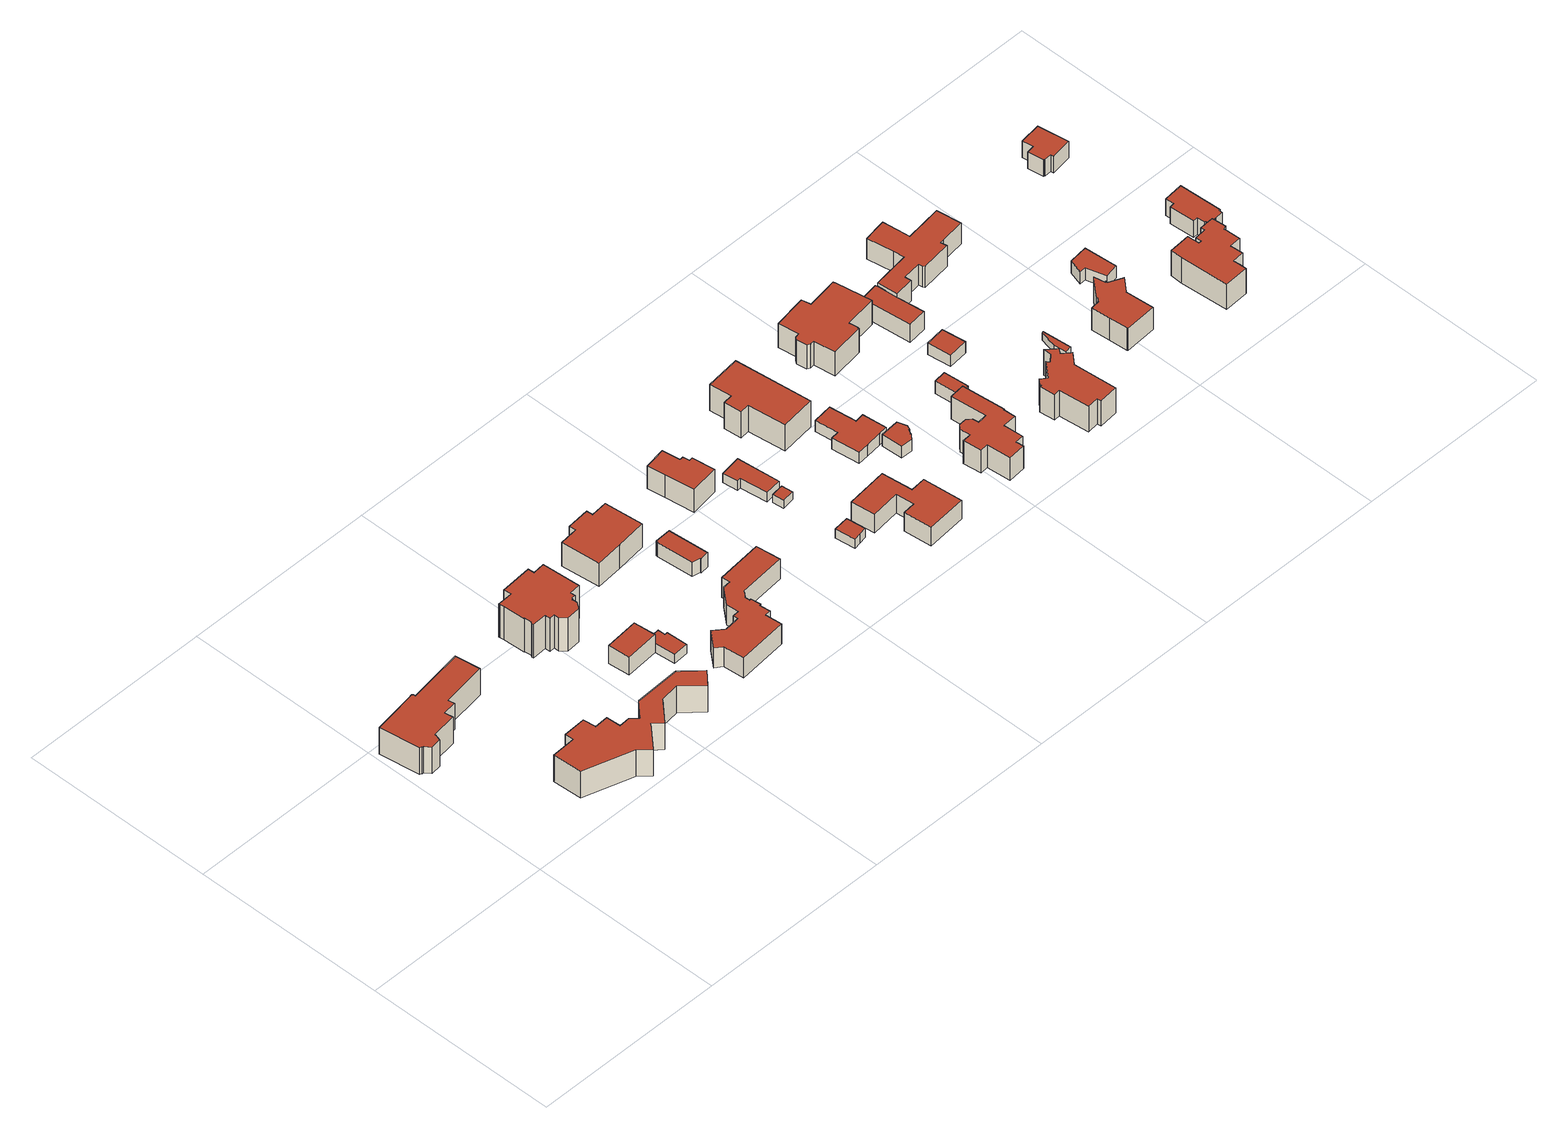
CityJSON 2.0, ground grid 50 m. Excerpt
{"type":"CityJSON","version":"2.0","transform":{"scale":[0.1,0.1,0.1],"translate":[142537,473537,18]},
"CityObjects":{
"building1":{"type":"Building","attributes":{"b3_dak_type":"slanted","b3_h_dak_50p":25.79,"b3_h_dak_70p":27.79,"b3_h_dak_max":31.73,"b3_h_dak_min":23.32,"b3_h_maaiveld":20.06,"b3_kas_warenhuis":false,"b3_mutatie_ahn3_ahn4":false,"b3_reconstructie_onvolledig":false,"b3_rmse_lod12":2.5,"b3_rmse_lod13":2.41,"b3_rmse_lod22":0.158,"b3_val3dity_lod12":"[]","b3_val3dity_lod13":"[]","b3_val3dity_lod22":"[]","b3_volume_lod12":1823.64,"b3_volume_lod13":1819.62,"b3_volume_lod22":1579.38,"geconstateerd":false,"oorspronkelijkbouwjaar":1927,"status":"Pand in gebruik"},"children":["building1-1"]},
"building1-1":{"type":"BuildingPart","parents":["building1"],"geometry":[{"type":"Solid","lod":"1.2","boundaries":[[[[0,1,2,3,4,5,6,7,8,9,10,11,12,13,14,15,16,17,18,19,20,21,22,23]],[[24,9,8,25]],[[25,8,7,26]],[[27,10,9,24]],[[28,11,10,27]],[[26,7,6,29]],[[29,6,5,30]],[[30,5,4,31]],[[31,4,3,32]],[[32,3,2,33]],[[33,2,1,34]],[[35,23,22,36]],[[36,22,21,37]],[[37,21,20,38]],[[39,19,18,40]],[[40,18,17,41]],[[38,20,19,39]],[[41,17,16,42]],[[42,16,15,43]],[[44,0,23,35]],[[43,15,14,45]],[[45,14,13,46]],[[47,12,11,28]],[[46,13,12,47]],[[34,1,0,44]],[[34,44,35,36,37,38,39,40,41,42,43,45,46,47,28,27,24,25,26,29,30,31,32,33]]]],"semantics":{"surfaces":[{"type":"GroundSurface"},{"type":"WallSurface","on_footprint_edge":true},{"type":"RoofSurface"}],"values":[[0,1,1,1,1,1,1,1,1,1,1,1,1,1,1,1,1,1,1,1,1,1,1,1,1,2]]}}]},
"building2":{"type":"Building","attributes":{"b3_dak_type":"slanted","b3_h_dak_50p":26.72,"b3_h_dak_70p":28.38,"b3_h_dak_max":32.74,"b3_h_dak_min":22.75,"b3_h_maaiveld":20.5,"b3_kas_warenhuis":false,"b3_mutatie_ahn3_ahn4":false,"b3_reconstructie_onvolledig":false,"b3_rmse_lod12":2.88,"b3_rmse_lod13":2.63,"b3_rmse_lod22":0.159,"b3_val3dity_lod12":"[]","b3_val3dity_lod13":"[]","b3_val3dity_lod22":"[]","b3_volume_lod12":2331.84,"b3_volume_lod13":2295.4,"b3_volume_lod22":1868.5,"geconstateerd":false,"oorspronkelijkbouwjaar":1930,"status":"Pand in gebruik"},"children":["building2-1"]},
"building2-1":{"type":"BuildingPart","parents":["building2"],"geometry":[{"type":"Solid","lod":"1.2","boundaries":[[[[48,49,50,51,52,53,54,55,56,57,58,59,60,61,62,63,64,65,66,67]],[[68,64,63,69]],[[69,63,62,70]],[[71,65,64,68]],[[70,62,61,72]],[[73,49,48,74]],[[74,48,67,75]],[[72,61,60,76]],[[76,60,59,77]],[[77,59,58,78]],[[78,58,57,79]],[[79,57,56,80]],[[80,56,55,81]],[[81,55,54,82]],[[82,54,53,83]],[[83,53,52,84]],[[85,50,49,73]],[[84,52,51,86]],[[86,51,50,85]],[[87,66,65,71]],[[75,67,66,87]],[[75,87,71,68,69,70,72,76,77,78,79,80,81,82,83,84,86,85,73,74]]]],"semantics":{"surfaces":[{"type":"GroundSurface"},{"type":"WallSurface","on_footprint_edge":true},{"type":"RoofSurface"}],"values":[[0,1,1,1,1,1,1,1,1,1,1,1,1,1,1,1,1,1,1,1,1,2]]}}]},
"building3":{"type":"Building","attributes":{"b3_dak_type":"slanted","b3_h_dak_50p":25.1,"b3_h_dak_70p":25.79,"b3_h_dak_max":26.69,"b3_h_dak_min":23.01,"b3_h_maaiveld":20.5,"b3_kas_warenhuis":false,"b3_mutatie_ahn3_ahn4":false,"b3_reconstructie_onvolledig":false,"b3_rmse_lod12":1.32,"b3_rmse_lod13":1.32,"b3_rmse_lod22":0.117,"b3_val3dity_lod12":"[]","b3_val3dity_lod13":"[]","b3_val3dity_lod22":"[]","b3_volume_lod12":257.12,"b3_volume_lod13":257.12,"b3_volume_lod22":217.66,"geconstateerd":false,"oorspronkelijkbouwjaar":2002,"status":"Pand in gebruik"},"children":["building3-1"]},
"building3-1":{"type":"BuildingPart","parents":["building3"],"geometry":[{"type":"Solid","lod":"1.2","boundaries":[[[[88,89,90,91]],[[92,89,88,93]],[[93,88,91,94]],[[95,90,89,92]],[[94,91,90,95]],[[94,95,92,93]]]],"semantics":{"surfaces":[{"type":"GroundSurface"},{"type":"WallSurface","on_footprint_edge":true},{"type":"RoofSurface"}],"values":[[0,1,1,1,1,2]]}}]},
"building4":{"type":"Building","attributes":{"b3_dak_type":"slanted","b3_h_dak_50p":27.28,"b3_h_dak_70p":28.68,"b3_h_dak_max":31.58,"b3_h_dak_min":23.6,"b3_h_maaiveld":18.57,"b3_kas_warenhuis":false,"b3_mutatie_ahn3_ahn4":false,"b3_reconstructie_onvolledig":false,"b3_rmse_lod12":2.31,"b3_rmse_lod13":1.71,"b3_rmse_lod22":0.194,"b3_val3dity_lod12":"[]","b3_val3dity_lod13":"[]","b3_val3dity_lod22":"[]","b3_volume_lod12":1826.03,"b3_volume_lod13":1783.67,"b3_volume_lod22":1604.37,"geconstateerd":false,"oorspronkelijkbouwjaar":2002,"status":"Pand in gebruik"},"children":["building4-1"]},
"building4-1":{"type":"BuildingPart","parents":["building4"],"geometry":[{"type":"Solid","lod":"1.2","boundaries":[[[[96,97,98,99,100,101,102,103,104,105,106,107,108,109,110,111,112,113,114,115,116,117,118,119,120,121]],[[122,109,108,123]],[[124,116,115,125]],[[126,101,100,127]],[[128,102,101,126]],[[123,108,107,129]],[[129,107,106,130]],[[131,113,112,132]],[[133,114,113,131]],[[132,112,111,134]],[[134,111,110,135]],[[135,110,109,122]],[[127,100,99,136]],[[137,103,102,128]],[[138,104,103,137]],[[139,97,96,140]],[[141,98,97,139]],[[136,99,98,141]],[[140,96,121,142]],[[143,105,104,138]],[[130,106,105,143]],[[142,121,120,144]],[[144,120,119,145]],[[145,119,118,146]],[[146,118,117,147]],[[147,117,116,124]],[[125,115,114,133]],[[125,133,131,132,134,135,122,123,129,130,143,138,137,128,126,127,136,141,139,140,142,144,145,146,147,124]]]],"semantics":{"surfaces":[{"type":"GroundSurface"},{"type":"WallSurface","on_footprint_edge":true},{"type":"RoofSurface"}],"values":[[0,1,1,1,1,1,1,1,1,1,1,1,1,1,1,1,1,1,1,1,1,1,1,1,1,1,1,2]]}}]},
"building5":{"type":"Building","attributes":{"b3_dak_type":"slanted","b3_h_dak_50p":23.09,"b3_h_dak_70p":23.21,"b3_h_dak_max":23.47,"b3_h_dak_min":22.28,"b3_h_maaiveld":20.54,"b3_kas_warenhuis":false,"b3_mutatie_ahn3_ahn4":false,"b3_reconstructie_onvolledig":false,"b3_rmse_lod12":0.278,"b3_rmse_lod13":0.278,"b3_rmse_lod22":0.168,"b3_val3dity_lod12":"[]","b3_val3dity_lod13":"[]","b3_val3dity_lod22":"[]","b3_volume_lod12":73.59,"b3_volume_lod13":73.59,"b3_volume_lod22":66.95,"geconstateerd":false,"oorspronkelijkbouwjaar":2008,"status":"Pand in gebruik"},"children":["building5-1"]},
"building5-1":{"type":"BuildingPart","parents":["building5"],"geometry":[{"type":"Solid","lod":"1.2","boundaries":[[[[148,149,150,151,91,152,153]],[[154,91,151,155]],[[155,151,150,156]],[[157,152,91,154]],[[158,149,148,159]],[[156,150,149,158]],[[159,148,153,160]],[[160,153,152,157]],[[160,157,154,155,156,158,159]]]],"semantics":{"surfaces":[{"type":"GroundSurface"},{"type":"WallSurface","on_footprint_edge":true},{"type":"RoofSurface"}],"values":[[0,1,1,1,1,1,1,1,2]]}}]},
"building6":{"type":"Building","attributes":{"b3_dak_type":"slanted","b3_h_dak_50p":25.62,"b3_h_dak_70p":26.5,"b3_h_dak_max":30.22,"b3_h_dak_min":23.02,"b3_h_maaiveld":20.56,"b3_kas_warenhuis":false,"b3_mutatie_ahn3_ahn4":false,"b3_reconstructie_onvolledig":false,"b3_rmse_lod12":1.72,"b3_rmse_lod13":1.72,"b3_rmse_lod22":0.118,"b3_val3dity_lod12":"[]","b3_val3dity_lod13":"[]","b3_val3dity_lod22":"[]","b3_volume_lod12":1364.74,"b3_volume_lod13":1364.74,"b3_volume_lod22":1200.74,"geconstateerd":false,"oorspronkelijkbouwjaar":1927,"status":"Pand in gebruik"},"children":["building6-1"]},
"building6-1":{"type":"BuildingPart","parents":["building6"],"geometry":[{"type":"Solid","lod":"1.2","boundaries":[[[[161,162,163,164,165,166,167,168,169,170,171,172,173,174,175,176,177,178,179,180,181,182,183]],[[184,174,173,185]],[[186,175,174,184]],[[187,179,178,188]],[[189,177,176,190]],[[191,162,161,192]],[[185,173,172,193]],[[190,176,175,186]],[[188,178,177,189]],[[193,172,171,194]],[[195,167,166,196]],[[194,171,170,197]],[[197,170,169,198]],[[199,168,167,195]],[[198,169,168,199]],[[200,163,162,191]],[[196,166,165,201]],[[201,165,164,202]],[[202,164,163,200]],[[203,180,179,187]],[[192,161,183,204]],[[204,183,182,205]],[[206,181,180,203]],[[205,182,181,206]],[[205,206,203,187,188,189,190,186,184,185,193,194,197,198,199,195,196,201,202,200,191,192,204]]]],"semantics":{"surfaces":[{"type":"GroundSurface"},{"type":"WallSurface","on_footprint_edge":true},{"type":"RoofSurface"}],"values":[[0,1,1,1,1,1,1,1,1,1,1,1,1,1,1,1,1,1,1,1,1,1,1,1,2]]}}]},
"building7":{"type":"Building","attributes":{"b3_dak_type":"slanted","b3_h_dak_50p":27.05,"b3_h_dak_70p":27.8,"b3_h_dak_max":29.82,"b3_h_dak_min":23.85,"b3_h_maaiveld":21.1,"b3_kas_warenhuis":false,"b3_mutatie_ahn3_ahn4":false,"b3_reconstructie_onvolledig":false,"b3_rmse_lod12":1.64,"b3_rmse_lod13":1.64,"b3_rmse_lod22":0.245,"b3_val3dity_lod12":"[]","b3_val3dity_lod13":"[]","b3_val3dity_lod22":"[]","b3_volume_lod12":1090.86,"b3_volume_lod13":1090.86,"b3_volume_lod22":948.75,"geconstateerd":false,"oorspronkelijkbouwjaar":1992,"status":"Pand in gebruik"},"children":["building7-1"]},
"building7-1":{"type":"BuildingPart","parents":["building7"],"geometry":[{"type":"Solid","lod":"1.2","boundaries":[[[[207,208,209,210,211,212,213,214,215]],[[216,214,213,217]],[[217,213,212,218]],[[219,210,209,220]],[[221,211,210,219]],[[222,215,214,216]],[[223,207,215,222]],[[218,212,211,221]],[[220,209,208,224]],[[224,208,207,223]],[[224,223,222,216,217,218,221,219,220]]]],"semantics":{"surfaces":[{"type":"GroundSurface"},{"type":"WallSurface","on_footprint_edge":true},{"type":"RoofSurface"}],"values":[[0,1,1,1,1,1,1,1,1,1,2]]}}]},
"building8":{"type":"Building","attributes":{"b3_dak_type":"slanted","b3_h_dak_50p":24.65,"b3_h_dak_70p":25.02,"b3_h_dak_max":25.79,"b3_h_dak_min":23.67,"b3_h_maaiveld":20.8,"b3_kas_warenhuis":false,"b3_mutatie_ahn3_ahn4":false,"b3_reconstructie_onvolledig":false,"b3_rmse_lod12":0.646,"b3_rmse_lod13":0.646,"b3_rmse_lod22":0.04,"b3_val3dity_lod12":"[]","b3_val3dity_lod13":"[]","b3_val3dity_lod22":"[]","b3_volume_lod12":185.68,"b3_volume_lod13":185.68,"b3_volume_lod22":169.99,"geconstateerd":false,"oorspronkelijkbouwjaar":1992,"status":"Pand in gebruik"},"children":["building8-1"]},
"building8-1":{"type":"BuildingPart","parents":["building8"],"geometry":[{"type":"Solid","lod":"1.2","boundaries":[[[[225,226,227,228,229,230,231,232]],[[233,229,228,234]],[[235,226,225,236]],[[237,230,229,233]],[[234,228,227,238]],[[238,227,226,235]],[[239,231,230,237]],[[240,232,231,239]],[[236,225,232,240]],[[236,240,239,237,233,234,238,235]]]],"semantics":{"surfaces":[{"type":"GroundSurface"},{"type":"WallSurface","on_footprint_edge":true},{"type":"RoofSurface"}],"values":[[0,1,1,1,1,1,1,1,1,2]]}}]},
"building9":{"type":"Building","attributes":{"b3_dak_type":"slanted","b3_h_dak_50p":27.14,"b3_h_dak_70p":27.83,"b3_h_dak_max":30.2,"b3_h_dak_min":24.2,"b3_h_maaiveld":21.18,"b3_kas_warenhuis":false,"b3_mutatie_ahn3_ahn4":false,"b3_reconstructie_onvolledig":false,"b3_rmse_lod12":1.42,"b3_rmse_lod13":1.42,"b3_rmse_lod22":0.303,"b3_val3dity_lod12":"[]","b3_val3dity_lod13":"[]","b3_val3dity_lod22":"[]","b3_volume_lod12":536.99,"b3_volume_lod13":536.99,"b3_volume_lod22":478.05,"geconstateerd":false,"oorspronkelijkbouwjaar":1939,"status":"Pand in gebruik"},"children":["building9-1"]},
"building9-1":{"type":"BuildingPart","parents":["building9"],"geometry":[{"type":"Solid","lod":"1.2","boundaries":[[[[241,242,243,244,245,246,247,248,249]],[[250,248,247,251]],[[251,247,246,252]],[[252,246,245,253]],[[253,245,244,254]],[[254,244,243,255]],[[256,249,248,250]],[[257,241,249,256]],[[255,243,242,258]],[[258,242,241,257]],[[258,257,256,250,251,252,253,254,255]]]],"semantics":{"surfaces":[{"type":"GroundSurface"},{"type":"WallSurface","on_footprint_edge":true},{"type":"RoofSurface"}],"values":[[0,1,1,1,1,1,1,1,1,1,2]]}}]},
"building10":{"type":"Building","attributes":{"b3_dak_type":"slanted","b3_h_dak_50p":23.15,"b3_h_dak_70p":23.37,"b3_h_dak_max":23.73,"b3_h_dak_min":22.49,"b3_h_maaiveld":20.62,"b3_kas_warenhuis":false,"b3_mutatie_ahn3_ahn4":false,"b3_reconstructie_onvolledig":false,"b3_rmse_lod12":0.339,"b3_rmse_lod13":0.339,"b3_rmse_lod22":0.0289,"b3_val3dity_lod12":"[]","b3_val3dity_lod13":"[]","b3_val3dity_lod22":"[]","b3_volume_lod12":53.15,"b3_volume_lod13":53.15,"b3_volume_lod22":49.82,"geconstateerd":false,"oorspronkelijkbouwjaar":1935,"status":"Pand in gebruik"},"children":["building10-1"]},
"building10-1":{"type":"BuildingPart","parents":["building10"],"geometry":[{"type":"Solid","lod":"1.2","boundaries":[[[[259,260,261,262,263]],[[264,259,263,265]],[[266,261,260,267]],[[265,263,262,268]],[[268,262,261,266]],[[267,260,259,264]],[[264,265,268,266,267]]]],"semantics":{"surfaces":[{"type":"GroundSurface"},{"type":"WallSurface","on_footprint_edge":true},{"type":"RoofSurface"}],"values":[[0,1,1,1,1,1,2]]}}]},
"building11":{"type":"Building","attributes":{"b3_dak_type":"slanted","b3_h_dak_50p":22.95,"b3_h_dak_70p":23.06,"b3_h_dak_max":23.32,"b3_h_dak_min":22.38,"b3_h_maaiveld":20.84,"b3_kas_warenhuis":false,"b3_mutatie_ahn3_ahn4":false,"b3_reconstructie_onvolledig":false,"b3_rmse_lod12":0.219,"b3_rmse_lod13":0.219,"b3_rmse_lod22":0.0366,"b3_val3dity_lod12":"[]","b3_val3dity_lod13":"[]","b3_val3dity_lod22":"[]","b3_volume_lod12":20.76,"b3_volume_lod13":20.76,"b3_volume_lod22":19.73,"geconstateerd":false,"oorspronkelijkbouwjaar":1939,"status":"Pand in gebruik"},"children":["building11-1"]},
"building11-1":{"type":"BuildingPart","parents":["building11"],"geometry":[{"type":"Solid","lod":"1.2","boundaries":[[[[269,270,271,272]],[[273,270,269,274]],[[274,269,272,275]],[[276,271,270,273]],[[275,272,271,276]],[[275,276,273,274]]]],"semantics":{"surfaces":[{"type":"GroundSurface"},{"type":"WallSurface","on_footprint_edge":true},{"type":"RoofSurface"}],"values":[[0,1,1,1,1,2]]}}]},
"building12":{"type":"Building","attributes":{"b3_dak_type":"slanted","b3_h_dak_50p":23.6,"b3_h_dak_70p":23.75,"b3_h_dak_max":25.41,"b3_h_dak_min":23.2,"b3_h_maaiveld":20.87,"b3_kas_warenhuis":false,"b3_mutatie_ahn3_ahn4":false,"b3_reconstructie_onvolledig":false,"b3_rmse_lod12":0.513,"b3_rmse_lod13":0.513,"b3_rmse_lod22":0.137,"b3_val3dity_lod12":"[]","b3_val3dity_lod13":"[]","b3_val3dity_lod22":"[]","b3_volume_lod12":146.62,"b3_volume_lod13":146.62,"b3_volume_lod22":147.7,"geconstateerd":false,"oorspronkelijkbouwjaar":1940,"status":"Pand in gebruik"},"children":["building12-1"]},
"building12-1":{"type":"BuildingPart","parents":["building12"],"geometry":[{"type":"Solid","lod":"1.2","boundaries":[[[[277,278,279,280,281,282]],[[283,279,278,284]],[[285,280,279,283]],[[286,281,280,285]],[[287,282,281,286]],[[288,277,282,287]],[[284,278,277,288]],[[284,288,287,286,285,283]]]],"semantics":{"surfaces":[{"type":"GroundSurface"},{"type":"WallSurface","on_footprint_edge":true},{"type":"RoofSurface"}],"values":[[0,1,1,1,1,1,1,2]]}}]},
"building13":{"type":"Building","attributes":{"b3_dak_type":"slanted","b3_h_dak_50p":25.24,"b3_h_dak_70p":26.11,"b3_h_dak_max":29.93,"b3_h_dak_min":22.85,"b3_h_maaiveld":20.57,"b3_kas_warenhuis":false,"b3_mutatie_ahn3_ahn4":false,"b3_reconstructie_onvolledig":false,"b3_rmse_lod12":1.65,"b3_rmse_lod13":1.65,"b3_rmse_lod22":0.117,"b3_val3dity_lod12":"[]","b3_val3dity_lod13":"[]","b3_val3dity_lod22":"[]","b3_volume_lod12":931.25,"b3_volume_lod13":931.25,"b3_volume_lod22":807.12,"geconstateerd":false,"oorspronkelijkbouwjaar":1935,"status":"Pand in gebruik"},"children":["building13-1"]},
"building13-1":{"type":"BuildingPart","parents":["building13"],"geometry":[{"type":"Solid","lod":"1.2","boundaries":[[[[289,290,291,292,293,294,295,296,297,298]],[[299,295,294,300]],[[300,294,293,301]],[[302,290,289,303]],[[304,291,290,302]],[[305,292,291,304]],[[301,293,292,305]],[[306,298,297,307]],[[303,289,298,306]],[[307,297,296,308]],[[308,296,295,299]],[[308,299,300,301,305,304,302,303,306,307]]]],"semantics":{"surfaces":[{"type":"GroundSurface"},{"type":"WallSurface","on_footprint_edge":true},{"type":"RoofSurface"}],"values":[[0,1,1,1,1,1,1,1,1,1,1,2]]}}]},
"building14":{"type":"Building","attributes":{"b3_dak_type":"slanted","b3_h_dak_50p":28.03,"b3_h_dak_70p":29.11,"b3_h_dak_max":30.66,"b3_h_dak_min":24.76,"b3_h_maaiveld":21.36,"b3_kas_warenhuis":false,"b3_mutatie_ahn3_ahn4":false,"b3_reconstructie_onvolledig":false,"b3_rmse_lod12":1.98,"b3_rmse_lod13":1.79,"b3_rmse_lod22":0.219,"b3_val3dity_lod12":"[]","b3_val3dity_lod13":"[]","b3_val3dity_lod22":"[]","b3_volume_lod12":1464.93,"b3_volume_lod13":1434.93,"b3_volume_lod22":1242.49,"geconstateerd":false,"oorspronkelijkbouwjaar":1972,"status":"Pand in gebruik"},"children":["building14-1"]},
"building14-1":{"type":"BuildingPart","parents":["building14"],"geometry":[{"type":"Solid","lod":"1.2","boundaries":[[[[309,310,311,312,313,314,315,316]],[[317,310,309,318]],[[318,309,316,319]],[[320,314,313,321]],[[322,315,314,320]],[[323,311,310,317]],[[319,316,315,322]],[[321,313,312,324]],[[324,312,311,323]],[[324,323,317,318,319,322,320,321]]]],"semantics":{"surfaces":[{"type":"GroundSurface"},{"type":"WallSurface","on_footprint_edge":true},{"type":"RoofSurface"}],"values":[[0,1,1,1,1,1,1,1,1,2]]}}]},
"building15":{"type":"Building","attributes":{"b3_dak_type":"multiple horizontal","b3_h_dak_50p":24.03,"b3_h_dak_70p":24.04,"b3_h_dak_max":24.36,"b3_h_dak_min":23.75,"b3_h_maaiveld":20.69,"b3_kas_warenhuis":false,"b3_mutatie_ahn3_ahn4":false,"b3_reconstructie_onvolledig":false,"b3_rmse_lod12":0.0404,"b3_rmse_lod13":0.0404,"b3_rmse_lod22":0.0392,"b3_val3dity_lod12":"[]","b3_val3dity_lod13":"[]","b3_val3dity_lod22":"[]","b3_volume_lod12":320.64,"b3_volume_lod13":320.64,"b3_volume_lod22":320.35,"geconstateerd":false,"oorspronkelijkbouwjaar":1972,"status":"Pand in gebruik"},"children":["building15-1"]},
"building15-1":{"type":"BuildingPart","parents":["building15"],"geometry":[{"type":"Solid","lod":"1.2","boundaries":[[[[325,326,327,328,329,330,331,332,333,334]],[[335,331,330,336]],[[336,330,329,337]],[[337,329,328,338]],[[339,332,331,335]],[[338,328,327,340]],[[341,326,325,342]],[[340,327,326,341]],[[342,325,334,343]],[[343,334,333,344]],[[344,333,332,339]],[[344,339,335,336,337,338,340,341,342,343]]]],"semantics":{"surfaces":[{"type":"GroundSurface"},{"type":"WallSurface","on_footprint_edge":true},{"type":"RoofSurface"}],"values":[[0,1,1,1,1,1,1,1,1,1,1,2]]}}]},
"building16":{"type":"Building","attributes":{"b3_dak_type":"slanted","b3_h_dak_50p":23.76,"b3_h_dak_70p":23.93,"b3_h_dak_max":24.61,"b3_h_dak_min":22.99,"b3_h_maaiveld":20.53,"b3_kas_warenhuis":false,"b3_mutatie_ahn3_ahn4":false,"b3_reconstructie_onvolledig":false,"b3_rmse_lod12":0.395,"b3_rmse_lod13":0.395,"b3_rmse_lod22":0.0696,"b3_val3dity_lod12":"[]","b3_val3dity_lod13":"[]","b3_val3dity_lod22":"[]","b3_volume_lod12":88.93,"b3_volume_lod13":88.93,"b3_volume_lod22":82.24,"geconstateerd":false,"oorspronkelijkbouwjaar":1930,"status":"Pand in gebruik"},"children":["building16-1"]},
"building16-1":{"type":"BuildingPart","parents":["building16"],"geometry":[{"type":"Solid","lod":"1.2","boundaries":[[[[345,346,347,348,349,350,351,352,353,354,355]],[[356,354,353,357]],[[358,351,350,359]],[[360,352,351,358]],[[357,353,352,360]],[[361,355,354,356]],[[362,346,345,363]],[[363,345,355,361]],[[364,348,347,365]],[[365,347,346,362]],[[366,349,348,364]],[[359,350,349,366]],[[359,366,364,365,362,363,361,356,357,360,358]]]],"semantics":{"surfaces":[{"type":"GroundSurface"},{"type":"WallSurface","on_footprint_edge":true},{"type":"RoofSurface"}],"values":[[0,1,1,1,1,1,1,1,1,1,1,1,2]]}}]},
"building17":{"type":"Building","attributes":{"b3_dak_type":"slanted","b3_h_dak_50p":25.92,"b3_h_dak_70p":27.25,"b3_h_dak_max":31.14,"b3_h_dak_min":22.99,"b3_h_maaiveld":20.58,"b3_kas_warenhuis":false,"b3_mutatie_ahn3_ahn4":false,"b3_reconstructie_onvolledig":false,"b3_rmse_lod12":2.28,"b3_rmse_lod13":2.28,"b3_rmse_lod22":0.282,"b3_val3dity_lod12":"[]","b3_val3dity_lod13":"[]","b3_val3dity_lod22":"[]","b3_volume_lod12":1003.31,"b3_volume_lod13":1003.31,"b3_volume_lod22":825.04,"geconstateerd":false,"oorspronkelijkbouwjaar":1930,"status":"Pand in gebruik"},"children":["building17-1"]},
"building17-1":{"type":"BuildingPart","parents":["building17"],"geometry":[{"type":"Solid","lod":"1.2","boundaries":[[[[367,368,369,370,371,372,373,374,375,376,377,378,379,380,381,382,383,384,385,386]],[[387,379,378,388]],[[389,380,379,387]],[[388,378,377,390]],[[390,377,376,391]],[[392,384,383,393]],[[394,385,384,392]],[[391,376,375,395]],[[395,375,374,396]],[[397,370,369,398]],[[396,374,373,399]],[[399,373,372,400]],[[400,372,371,401]],[[401,371,370,397]],[[402,368,367,403]],[[398,369,368,402]],[[404,386,385,394]],[[403,367,386,404]],[[393,383,382,405]],[[405,382,381,406]],[[406,381,380,389]],[[406,389,387,388,390,391,395,396,399,400,401,397,398,402,403,404,394,392,393,405]]]],"semantics":{"surfaces":[{"type":"GroundSurface"},{"type":"WallSurface","on_footprint_edge":true},{"type":"RoofSurface"}],"values":[[0,1,1,1,1,1,1,1,1,1,1,1,1,1,1,1,1,1,1,1,1,2]]}}]},
"building18":{"type":"Building","attributes":{"b3_dak_type":"slanted","b3_h_dak_50p":23.95,"b3_h_dak_70p":24.34,"b3_h_dak_max":24.99,"b3_h_dak_min":22.54,"b3_h_maaiveld":20.49,"b3_kas_warenhuis":false,"b3_mutatie_ahn3_ahn4":false,"b3_reconstructie_onvolledig":false,"b3_rmse_lod12":0.86,"b3_rmse_lod13":0.86,"b3_rmse_lod22":0.0332,"b3_val3dity_lod12":"[]","b3_val3dity_lod13":"[]","b3_val3dity_lod22":"[]","b3_volume_lod12":78.41,"b3_volume_lod13":78.41,"b3_volume_lod22":68.52,"geconstateerd":false,"oorspronkelijkbouwjaar":1930,"status":"Pand in gebruik"},"children":["building18-1"]},
"building18-1":{"type":"BuildingPart","parents":["building18"],"geometry":[{"type":"Solid","lod":"1.2","boundaries":[[[[407,408,409,410,411,412]],[[413,409,408,414]],[[415,411,410,416]],[[416,410,409,413]],[[417,412,411,415]],[[418,407,412,417]],[[414,408,407,418]],[[414,418,417,415,416,413]]]],"semantics":{"surfaces":[{"type":"GroundSurface"},{"type":"WallSurface","on_footprint_edge":true},{"type":"RoofSurface"}],"values":[[0,1,1,1,1,1,1,2]]}}]},
"building19":{"type":"Building","attributes":{"b3_dak_type":"slanted","b3_h_dak_50p":27.21,"b3_h_dak_70p":28.05,"b3_h_dak_max":30.55,"b3_h_dak_min":24.51,"b3_h_maaiveld":20.88,"b3_kas_warenhuis":false,"b3_mutatie_ahn3_ahn4":false,"b3_reconstructie_onvolledig":false,"b3_rmse_lod12":1.48,"b3_rmse_lod13":1.48,"b3_rmse_lod22":0.126,"b3_val3dity_lod12":"[]","b3_val3dity_lod13":"[]","b3_val3dity_lod22":"[]","b3_volume_lod12":1520.74,"b3_volume_lod13":1520.74,"b3_volume_lod22":1330.07,"geconstateerd":false,"oorspronkelijkbouwjaar":1970,"status":"Pand in gebruik"},"children":["building19-1"]},
"building19-1":{"type":"BuildingPart","parents":["building19"],"geometry":[{"type":"Solid","lod":"1.2","boundaries":[[[[419,420,421,422,423,424,425,426,427,428,429,430,431,432,433,434,435,436]],[[437,427,426,438]],[[439,420,419,440]],[[441,421,420,439]],[[442,423,422,443]],[[444,424,423,442]],[[445,434,433,446]],[[447,435,434,445]],[[443,422,421,441]],[[446,433,432,448]],[[448,432,431,449]],[[449,431,430,450]],[[450,430,429,451]],[[451,429,428,452]],[[452,428,427,437]],[[440,419,436,453]],[[453,436,435,447]],[[454,425,424,444]],[[438,426,425,454]],[[438,454,444,442,443,441,439,440,453,447,445,446,448,449,450,451,452,437]]]],"semantics":{"surfaces":[{"type":"GroundSurface"},{"type":"WallSurface","on_footprint_edge":true},{"type":"RoofSurface"}],"values":[[0,1,1,1,1,1,1,1,1,1,1,1,1,1,1,1,1,1,1,2]]}}]},
"building20":{"type":"Building","attributes":{"b3_dak_type":"slanted","b3_h_dak_50p":26.64,"b3_h_dak_70p":27.55,"b3_h_dak_max":30.3,"b3_h_dak_min":22.64,"b3_h_maaiveld":20.22,"b3_kas_warenhuis":false,"b3_mutatie_ahn3_ahn4":false,"b3_reconstructie_onvolledig":false,"b3_rmse_lod12":2.03,"b3_rmse_lod13":1.78,"b3_rmse_lod22":0.142,"b3_val3dity_lod12":"[]","b3_val3dity_lod13":"[]","b3_val3dity_lod22":"[]","b3_volume_lod12":1005.14,"b3_volume_lod13":1002.36,"b3_volume_lod22":874.71,"geconstateerd":false,"oorspronkelijkbouwjaar":1930,"status":"Pand in gebruik"},"children":["building20-1"]},
"building20-1":{"type":"BuildingPart","parents":["building20"],"geometry":[{"type":"Solid","lod":"1.2","boundaries":[[[[455,456,457,458,459,460,461,462,463,464,465,466,467,468,469,470,471,472,473]],[[474,461,460,475]],[[476,462,461,474]],[[475,460,459,477]],[[477,459,458,478]],[[479,469,468,480]],[[481,471,470,482]],[[483,472,471,481]],[[482,470,469,479]],[[484,457,456,485]],[[478,458,457,484]],[[480,468,467,486]],[[486,467,466,487]],[[488,464,463,489]],[[487,466,465,490]],[[490,465,464,488]],[[489,463,462,476]],[[491,473,472,483]],[[492,455,473,491]],[[485,456,455,492]],[[485,492,491,483,481,482,479,480,486,487,490,488,489,476,474,475,477,478,484]]]],"semantics":{"surfaces":[{"type":"GroundSurface"},{"type":"WallSurface","on_footprint_edge":true},{"type":"RoofSurface"}],"values":[[0,1,1,1,1,1,1,1,1,1,1,1,1,1,1,1,1,1,1,1,2]]}}]},
"building21":{"type":"Building","attributes":{"b3_dak_type":"slanted","b3_h_dak_50p":24.11,"b3_h_dak_70p":24.31,"b3_h_dak_max":24.7,"b3_h_dak_min":23.44,"b3_h_maaiveld":21,"b3_kas_warenhuis":false,"b3_mutatie_ahn3_ahn4":false,"b3_reconstructie_onvolledig":false,"b3_rmse_lod12":0.353,"b3_rmse_lod13":0.353,"b3_rmse_lod22":0.0347,"b3_val3dity_lod12":"[]","b3_val3dity_lod13":"[]","b3_val3dity_lod22":"[]","b3_volume_lod12":99.76,"b3_volume_lod13":99.76,"b3_volume_lod22":93.9,"geconstateerd":false,"oorspronkelijkbouwjaar":1991,"status":"Pand in gebruik"},"children":["building21-1"]},
"building21-1":{"type":"BuildingPart","parents":["building21"],"geometry":[{"type":"Solid","lod":"1.2","boundaries":[[[[493,494,495,496]],[[497,494,493,498]],[[499,495,494,497]],[[498,493,496,500]],[[500,496,495,499]],[[500,499,497,498]]]],"semantics":{"surfaces":[{"type":"GroundSurface"},{"type":"WallSurface","on_footprint_edge":true},{"type":"RoofSurface"}],"values":[[0,1,1,1,1,2]]}}]},
"building22":{"type":"Building","attributes":{"b3_dak_type":"slanted","b3_h_dak_50p":25.42,"b3_h_dak_70p":26.05,"b3_h_dak_max":27.12,"b3_h_dak_min":24.04,"b3_h_maaiveld":20.89,"b3_kas_warenhuis":false,"b3_mutatie_ahn3_ahn4":false,"b3_reconstructie_onvolledig":false,"b3_rmse_lod12":1.04,"b3_rmse_lod13":1.04,"b3_rmse_lod22":0.136,"b3_val3dity_lod12":"[]","b3_val3dity_lod13":"[]","b3_val3dity_lod22":"[]","b3_volume_lod12":318.6,"b3_volume_lod13":318.6,"b3_volume_lod22":285.81,"geconstateerd":false,"oorspronkelijkbouwjaar":2015,"status":"Pand in gebruik"},"children":["building22-1"]},
"building22-1":{"type":"BuildingPart","parents":["building22"],"geometry":[{"type":"Solid","lod":"1.2","boundaries":[[[[501,502,503,504,505,506]],[[507,502,501,508]],[[508,501,506,509]],[[509,506,505,510]],[[510,505,504,511]],[[512,503,502,507]],[[511,504,503,512]],[[511,512,507,508,509,510]]]],"semantics":{"surfaces":[{"type":"GroundSurface"},{"type":"WallSurface","on_footprint_edge":true},{"type":"RoofSurface"}],"values":[[0,1,1,1,1,1,1,2]]}}]},
"building23":{"type":"Building","attributes":{"b3_dak_type":"multiple horizontal","b3_h_dak_50p":22.55,"b3_h_dak_70p":22.62,"b3_h_dak_max":22.79,"b3_h_dak_min":22.22,"b3_h_maaiveld":20.36,"b3_kas_warenhuis":false,"b3_mutatie_ahn3_ahn4":false,"b3_reconstructie_onvolledig":false,"b3_rmse_lod12":0.495,"b3_rmse_lod13":0.495,"b3_rmse_lod22":0.485,"b3_val3dity_lod12":"[]","b3_val3dity_lod13":"[]","b3_val3dity_lod22":"[]","b3_volume_lod12":22.75,"b3_volume_lod13":22.75,"b3_volume_lod22":22.05,"geconstateerd":false,"oorspronkelijkbouwjaar":1930,"status":"Pand in gebruik"},"children":["building23-1"]},
"building23-1":{"type":"BuildingPart","parents":["building23"],"geometry":[{"type":"Solid","lod":"1.2","boundaries":[[[[513,514,515,516,517]],[[518,514,513,519]],[[519,513,517,520]],[[521,515,514,518]],[[522,516,515,521]],[[520,517,516,522]],[[522,521,518,519,520]]]],"semantics":{"surfaces":[{"type":"GroundSurface"},{"type":"WallSurface","on_footprint_edge":true},{"type":"RoofSurface"}],"values":[[0,1,1,1,1,1,2]]}}]},
"building24":{"type":"Building","attributes":{"b3_dak_type":"multiple horizontal","b3_h_dak_50p":27,"b3_h_dak_70p":27.05,"b3_h_dak_max":28.25,"b3_h_dak_min":23.45,"b3_h_maaiveld":20.96,"b3_kas_warenhuis":false,"b3_mutatie_ahn3_ahn4":false,"b3_reconstructie_onvolledig":false,"b3_rmse_lod12":1.36,"b3_rmse_lod13":1.36,"b3_rmse_lod22":0.247,"b3_val3dity_lod12":"[]","b3_val3dity_lod13":"[]","b3_val3dity_lod22":"[]","b3_volume_lod12":1182.16,"b3_volume_lod13":1182.16,"b3_volume_lod22":1029.36,"geconstateerd":false,"oorspronkelijkbouwjaar":1956,"status":"Pand in gebruik"},"children":["building24-1"]},
"building24-1":{"type":"BuildingPart","parents":["building24"],"geometry":[{"type":"Solid","lod":"1.2","boundaries":[[[[523,524,525,526,527,528,529,530,531,532,533,534,535,536,537,538,539,540]],[[541,530,529,542]],[[542,529,528,543]],[[544,533,532,545]],[[546,531,530,541]],[[547,539,538,548]],[[549,523,540,550]],[[551,527,526,552]],[[552,526,525,553]],[[543,528,527,551]],[[548,538,537,554]],[[554,537,536,555]],[[545,532,531,546]],[[556,534,533,544]],[[557,535,534,556]],[[555,536,535,557]],[[558,524,523,549]],[[553,525,524,558]],[[550,540,539,547]],[[547,548,554,555,557,556,544,545,546,541,542,543,551,552,553,558,549,550]]]],"semantics":{"surfaces":[{"type":"GroundSurface"},{"type":"WallSurface","on_footprint_edge":true},{"type":"RoofSurface"}],"values":[[0,1,1,1,1,1,1,1,1,1,1,1,1,1,1,1,1,1,1,2]]}}]},
"building25":{"type":"Building","attributes":{"b3_dak_type":"slanted","b3_h_dak_50p":25.69,"b3_h_dak_70p":26.67,"b3_h_dak_max":29.21,"b3_h_dak_min":22.71,"b3_h_maaiveld":20.36,"b3_kas_warenhuis":false,"b3_mutatie_ahn3_ahn4":false,"b3_reconstructie_onvolledig":false,"b3_rmse_lod12":1.72,"b3_rmse_lod13":1.72,"b3_rmse_lod22":0.372,"b3_val3dity_lod12":"[]","b3_val3dity_lod13":"[]","b3_val3dity_lod22":"[]","b3_volume_lod12":849.46,"b3_volume_lod13":849.46,"b3_volume_lod22":753.1,"geconstateerd":false,"oorspronkelijkbouwjaar":1930,"status":"Pand in gebruik"},"children":["building25-1","building25-2"]},
"building25-1":{"type":"BuildingPart","parents":["building25"],"geometry":[{"type":"Solid","lod":"1.2","boundaries":[[[[559,560,561,562,563,564,565,566,567,568,569,570,571,572,573,574,575,576]],[[577,565,564,578]],[[579,560,559,580]],[[581,571,570,582]],[[578,564,563,583]],[[584,566,565,577]],[[585,567,566,584]],[[580,559,576,586]],[[587,568,567,585]],[[586,576,575,588]],[[588,575,574,589]],[[590,561,560,579]],[[583,563,562,591]],[[592,572,571,581]],[[593,569,568,587]],[[582,570,569,593]],[[591,562,561,590]],[[589,574,573,594]],[[594,573,572,592]],[[594,592,581,582,593,587,585,584,577,578,583,591,590,579,580,586,588,589]]]],"semantics":{"surfaces":[{"type":"GroundSurface"},{"type":"WallSurface","on_footprint_edge":true},{"type":"RoofSurface"}],"values":[[0,1,1,1,1,1,1,1,1,1,1,1,1,1,1,1,1,1,1,2]]}}]},
"building25-2":{"type":"BuildingPart","parents":["building25"],"geometry":[{"type":"Solid","lod":"1.2","boundaries":[[[[595,596,597,598,599,600]],[[601,598,597,602]],[[603,600,599,604]],[[604,599,598,601]],[[605,595,600,603]],[[602,597,596,606]],[[606,596,595,605]],[[606,605,603,604,601,602]]]],"semantics":{"surfaces":[{"type":"GroundSurface"},{"type":"WallSurface","on_footprint_edge":true},{"type":"RoofSurface"}],"values":[[0,1,1,1,1,1,1,2]]}}]},
"building26":{"type":"Building","attributes":{"b3_dak_type":"slanted","b3_h_dak_50p":26.03,"b3_h_dak_70p":26.95,"b3_h_dak_max":29.23,"b3_h_dak_min":21.6,"b3_h_maaiveld":19.5,"b3_kas_warenhuis":false,"b3_mutatie_ahn3_ahn4":false,"b3_reconstructie_onvolledig":false,"b3_rmse_lod12":2.52,"b3_rmse_lod13":1.99,"b3_rmse_lod22":0.147,"b3_val3dity_lod12":"[]","b3_val3dity_lod13":"[]","b3_val3dity_lod22":"[]","b3_volume_lod12":1151.38,"b3_volume_lod13":1101.23,"b3_volume_lod22":944.38,"geconstateerd":false,"oorspronkelijkbouwjaar":1935,"status":"Pand in gebruik"},"children":["building26-1"]},
"building26-1":{"type":"BuildingPart","parents":["building26"],"geometry":[{"type":"Solid","lod":"1.2","boundaries":[[[[607,608,609,610,611,612,613,614,615,616,617,618,619,620,621,622,623,624,625]],[[626,624,623,627]],[[628,622,621,629]],[[627,623,622,628]],[[630,618,617,631]],[[629,621,620,632]],[[633,608,607,634]],[[632,620,619,635]],[[635,619,618,630]],[[636,615,614,637]],[[637,614,613,638]],[[631,617,616,639]],[[639,616,615,636]],[[638,613,612,640]],[[640,612,611,641]],[[641,611,610,642]],[[642,610,609,643]],[[643,609,608,633]],[[634,607,625,644]],[[644,625,624,626]],[[644,626,627,628,629,632,635,630,631,639,636,637,638,640,641,642,643,633,634]]]],"semantics":{"surfaces":[{"type":"GroundSurface"},{"type":"WallSurface","on_footprint_edge":true},{"type":"RoofSurface"}],"values":[[0,1,1,1,1,1,1,1,1,1,1,1,1,1,1,1,1,1,1,1,2]]}}]},
"building27":{"type":"Building","attributes":{"b3_dak_type":"slanted","b3_h_dak_50p":24.12,"b3_h_dak_70p":24.77,"b3_h_dak_max":25.66,"b3_h_dak_min":22.66,"b3_h_maaiveld":19.81,"b3_kas_warenhuis":false,"b3_mutatie_ahn3_ahn4":false,"b3_reconstructie_onvolledig":false,"b3_rmse_lod12":1.03,"b3_rmse_lod13":1.03,"b3_rmse_lod22":0.103,"b3_val3dity_lod12":"[]","b3_val3dity_lod13":"[]","b3_val3dity_lod22":"[]","b3_volume_lod12":325.62,"b3_volume_lod13":325.62,"b3_volume_lod22":289.83,"geconstateerd":false,"oorspronkelijkbouwjaar":2010,"status":"Pand in gebruik"},"children":["building27-1"]},
"building27-1":{"type":"BuildingPart","parents":["building27"],"geometry":[{"type":"Solid","lod":"1.2","boundaries":[[[[645,646,647,648,649,650,651,652,653,654,655,656,657,658,659,660]],[[661,650,649,662]],[[663,651,650,661]],[[664,652,651,663]],[[665,660,659,666]],[[667,648,647,668]],[[662,649,648,667]],[[669,646,645,670]],[[668,647,646,669]],[[666,659,658,671]],[[672,653,652,664]],[[670,645,660,665]],[[673,654,653,672]],[[674,655,654,673]],[[675,656,655,674]],[[671,658,657,676]],[[676,657,656,675]],[[676,675,674,673,672,664,663,661,662,667,668,669,670,665,666,671]]]],"semantics":{"surfaces":[{"type":"GroundSurface"},{"type":"WallSurface","on_footprint_edge":true},{"type":"RoofSurface"}],"values":[[0,1,1,1,1,1,1,1,1,1,1,1,1,1,1,1,1,2]]}}]},
"building28":{"type":"Building","attributes":{"b3_dak_type":"slanted","b3_h_dak_50p":24.99,"b3_h_dak_70p":25.51,"b3_h_dak_max":26.38,"b3_h_dak_min":23.87,"b3_h_maaiveld":20.65,"b3_kas_warenhuis":false,"b3_mutatie_ahn3_ahn4":false,"b3_reconstructie_onvolledig":false,"b3_rmse_lod12":0.773,"b3_rmse_lod13":0.773,"b3_rmse_lod22":0.153,"b3_val3dity_lod12":"[]","b3_val3dity_lod13":"[]","b3_val3dity_lod22":"[]","b3_volume_lod12":253.04,"b3_volume_lod13":253.04,"b3_volume_lod22":230.98,"geconstateerd":false,"oorspronkelijkbouwjaar":1950,"status":"Pand in gebruik"},"children":["building28-1"]},
"building28-1":{"type":"BuildingPart","parents":["building28"],"geometry":[{"type":"Solid","lod":"1.2","boundaries":[[[[677,678,679,680,681,682,683,684,685,686]],[[687,686,685,688]],[[689,677,686,687]],[[690,681,680,691]],[[692,682,681,690]],[[688,685,684,693]],[[691,680,679,694]],[[694,679,678,695]],[[693,684,683,696]],[[696,683,682,692]],[[695,678,677,689]],[[695,689,687,688,693,696,692,690,691,694]]]],"semantics":{"surfaces":[{"type":"GroundSurface"},{"type":"WallSurface","on_footprint_edge":true},{"type":"RoofSurface"}],"values":[[0,1,1,1,1,1,1,1,1,1,1,2]]}}]}
},
"vertices":[
[125,482,21],[268,503,21],[277,440,21],[163,423,21],[166,407,21],[131,402,21],[134,381,21],[71,372,21],[65,354,21],[39,350,21],[28,365,21],[24,365,21],[24,366,21],[19,367,21],[4,471,21],[116,489,21],[117,490,21],[119,490,21],[120,490,21],[122,490,21],[123,489,21],[124,488,21],[125,486,21],[125,485,21],[39,350,99],[65,354,99],[71,372,99],[28,365,99],[24,365,99],[134,381,99],[131,402,99],[166,407,99],[163,423,99],[277,440,99],[268,503,99],[125,485,99],[125,486,99],[124,488,99],[123,489,99],[122,490,99],[120,490,99],[119,490,99],[117,490,99],[116,489,99],[125,482,99],[4,471,99],[19,367,99],[24,366,99],
[353,8,25],[326,33,25],[200,72,25],[196,147,25],[257,150,25],[256,172,25],[314,175,25],[318,142,25],[353,144,25],[355,107,25],[383,109,25],[401,92,25],[436,130,25],[553,135,25],[600,90,25],[569,58,25],[522,103,25],[473,97,25],[426,45,25],[404,65,25],[522,103,104],[569,58,104],[600,90,104],[473,97,104],[553,135,104],[326,33,104],[353,8,104],[404,65,104],[436,130,104],[401,92,104],[383,109,104],[355,107,104],[353,144,104],[318,142,104],[314,175,104],[256,172,104],[257,150,104],[200,72,104],[196,147,104],[426,45,104],
[534,252,25],[529,308,25],[615,316,25],[620,260,25],[529,308,78],[534,252,78],[620,260,78],[615,316,78],
[479,544,6],[477,563,6],[557,569,6],[558,553,6],[589,556,6],[596,458,6],[568,456,6],[569,444,6],[560,443,6],[558,440,6],[556,440,6],[557,427,6],[545,410,6],[511,408,6],[497,422,6],[496,435,6],[483,434,6],[483,448,6],[446,446,6],[445,449,6],[448,455,6],[446,474,6],[444,472,6],[441,529,6],[440,539,6],[440,542,6],[511,408,104],[545,410,104],[448,455,104],[445,449,104],[596,458,104],[589,556,104],[568,456,104],[557,427,104],[556,440,104],[483,448,104],[483,434,104],[446,446,104],[496,435,104],[497,422,104],[558,553,104],[569,444,104],[560,443,104],[477,563,104],[479,544,104],[557,569,104],[440,542,104],[558,440,104],[440,539,104],[441,529,104],[444,472,104],[446,474,104],
[654,264,25],[661,264,25],[664,210,25],[625,207,25],[618,280,25],[653,283,25],[620,260,52],[625,207,52],[664,210,52],[618,280,52],[661,264,52],[654,264,52],[653,283,52],
[818,128,26],[822,86,26],[694,73,26],[689,126,26],[672,139,26],[705,180,26],[731,159,26],[770,163,26],[769,176,26],[786,177,26],[783,208,26],[817,249,26],[837,251,26],[834,272,26],[952,284,26],[959,222,26],[838,210,26],[826,196,26],[827,183,26],[831,184,26],[834,158,26],[830,157,26],[833,129,26],[834,272,85],[837,251,85],[952,284,85],[827,183,85],[826,196,85],[838,210,85],[959,222,85],[822,86,85],[818,128,85],[817,249,85],[783,208,85],[731,159,85],[705,180,85],[786,177,85],[769,176,85],[770,163,85],[694,73,85],[672,139,85],[689,126,85],[831,184,85],[833,129,85],[830,157,85],[834,158,85],
[676,476,31],[665,576,31],[713,581,31],[711,598,31],[769,603,31],[771,587,31],[813,591,31],[823,492,31],[745,483,31],[823,492,100],[813,591,100],[771,587,100],[711,598,100],[713,581,100],[769,603,100],[745,483,100],[676,476,100],[665,576,100],
[869,459,28],[878,355,28],[855,352,28],[855,355,28],[835,358,28],[827,453,28],[829,453,28],[828,457,28],[835,358,70],[855,355,70],[878,355,70],[869,459,70],[827,453,70],[855,352,70],[829,453,70],[828,457,70],
[955,605,32],[1010,614,32],[1017,569,32],[1026,570,32],[1029,553,32],[1038,554,32],[1046,496,32],[973,485,32],[962,560,32],[973,485,99],[1046,496,99],[1038,554,99],[1029,553,99],[1026,570,99],[1017,569,99],[962,560,99],[955,605,99],[1010,614,99],
[1172,179,26],[1151,174,26],[1134,171,26],[1127,223,26],[1166,227,26],[1172,179,53],[1166,227,53],[1134,171,53],[1151,174,53],[1127,223,53],
[1114,361,28],[1111,390,28],[1143,394,28],[1146,365,28],[1111,390,51],[1114,361,51],[1146,365,51],[1143,394,51],
[1080,505,29],[1133,513,29],[1145,403,29],[1103,398,29],[1094,468,29],[1085,467,29],[1145,403,57],[1133,513,57],[1103,398,57],[1094,468,57],[1085,467,57],[1080,505,57],
[1269,182,26],[1195,173,26],[1188,235,26],[1294,247,26],[1303,168,26],[1342,172,26],[1352,71,26],[1250,61,26],[1243,133,26],[1274,136,26],[1352,71,81],[1342,172,81],[1303,168,81],[1195,173,81],[1269,182,81],[1188,235,81],[1294,247,81],[1274,136,81],[1243,133,81],[1250,61,81],
[1212,670,34],[1301,680,34],[1324,483,34],[1235,472,34],[1223,569,34],[1199,566,34],[1194,611,34],[1218,614,34],[1301,680,111],[1212,670,111],[1218,614,111],[1199,566,111],[1223,569,111],[1194,611,111],[1324,483,111],[1235,472,111],
[1333,413,27],[1326,472,27],[1375,478,27],[1384,409,27],[1407,412,27],[1414,350,27],[1391,347,27],[1350,342,27],[1321,339,27],[1312,411,27],[1391,347,60],[1414,350,60],[1407,412,60],[1384,409,60],[1350,342,60],[1375,478,60],[1326,472,60],[1333,413,60],[1312,411,60],[1321,339,60],
[1442,346,25],[1449,323,25],[1445,311,25],[1443,313,25],[1437,301,25],[1436,301,25],[1437,300,25],[1434,296,25],[1426,288,25],[1396,288,25],[1393,342,25],[1396,288,59],[1426,288,59],[1437,300,59],[1436,301,59],[1434,296,59],[1393,342,59],[1449,323,59],[1442,346,59],[1443,313,59],[1445,311,59],[1437,301,59],
[1499,138,26],[1479,136,26],[1474,183,26],[1496,185,26],[1494,211,26],[1503,222,26],[1523,224,26],[1534,214,26],[1536,198,26],[1560,201,26],[1551,293,26],[1590,297,26],[1601,187,26],[1599,186,26],[1601,155,26],[1566,152,26],[1570,102,26],[1548,100,26],[1550,81,26],[1505,77,26],[1601,187,93],[1590,297,93],[1599,186,93],[1551,293,93],[1560,201,93],[1548,100,93],[1570,102,93],[1550,81,93],[1536,198,93],[1534,214,93],[1496,185,93],[1474,183,93],[1523,224,93],[1503,222,93],[1494,211,93],[1479,136,93],[1499,138,93],[1505,77,93],[1566,152,93],[1601,155,93],
[1618,308,25],[1589,306,25],[1583,370,25],[1614,373,25],[1620,310,25],[1618,310,25],[1583,370,63],[1589,306,63],[1620,310,63],[1614,373,63],[1618,310,63],[1618,308,63],
[1620,700,29],[1621,700,29],[1637,606,29],[1555,594,29],[1559,571,29],[1557,571,29],[1558,568,29],[1473,555,29],[1464,610,29],[1454,608,29],[1446,613,29],[1442,638,29],[1448,646,29],[1458,648,29],[1450,700,29],[1535,714,29],[1540,690,29],[1620,703,29],[1464,610,100],[1473,555,100],[1621,700,100],[1620,700,100],[1637,606,100],[1559,571,100],[1555,594,100],[1557,571,100],[1535,714,100],[1450,700,100],[1540,690,100],[1458,648,100],[1448,646,100],[1442,638,100],[1446,613,100],[1454,608,100],[1620,703,100],[1558,568,100],
[1729,182,22],[1760,219,22],[1766,211,22],[1783,226,22],[1783,247,22],[1808,226,22],[1799,214,22],[1819,197,22],[1796,170,22],[1806,59,22],[1757,54,22],[1756,64,22],[1726,61,22],[1718,139,22],[1702,137,22],[1698,176,22],[1704,176,22],[1704,180,22],[1714,193,22],[1799,214,97],[1808,226,97],[1819,197,97],[1783,247,97],[1783,226,97],[1702,137,97],[1718,139,97],[1704,176,97],[1698,176,97],[1704,180,97],[1766,211,97],[1760,219,97],[1726,61,97],[1756,64,97],[1806,59,97],[1796,170,97],[1757,54,97],[1714,193,97],[1729,182,97],
[1703,465,30],[1711,405,30],[1660,399,30],[1653,459,30],[1711,405,63],[1703,465,63],[1660,399,63],[1653,459,63],
[1689,640,29],[1694,585,29],[1702,517,29],[1654,511,29],[1640,638,29],[1687,645,29],[1694,585,81],[1689,640,81],[1687,645,81],[1640,638,81],[1654,511,81],[1702,517,81],
[1858,320,24],[1865,246,24],[1848,244,24],[1844,274,24],[1854,319,24],[1865,246,46],[1858,320,46],[1854,319,46],[1848,244,46],[1844,274,46],
[1867,627,30],[1870,611,30],[1793,601,30],[1790,605,30],[1788,616,30],[1741,610,30],[1743,594,30],[1693,587,30],[1689,640,30],[1784,653,30],[1780,680,30],[1769,748,30],[1822,757,30],[1827,758,30],[1836,687,30],[1930,700,30],[1939,636,30],[1875,628,30],[1693,587,91],[1743,594,91],[1741,610,91],[1780,680,91],[1784,653,91],[1689,640,91],[1939,636,91],[1930,700,91],[1867,627,91],[1875,628,91],[1788,616,91],[1790,605,91],[1793,601,91],[1836,687,91],[1827,758,91],[1769,748,91],[1822,757,91],[1870,611,91],
[2032,245,24],[2038,173,24],[1957,167,24],[1957,169,24],[1956,169,24],[1952,218,24],[1948,265,24],[1968,267,24],[1969,269,24],[1971,267,24],[1977,276,24],[1976,277,24],[2012,321,24],[2017,326,24],[2023,296,24],[2025,299,24],[2025,294,24],[2060,278,24],[1948,265,90],[1952,218,90],[2038,173,90],[2032,245,90],[2012,321,90],[1976,277,90],[1956,169,90],[1968,267,90],[1969,269,90],[2060,278,90],[1971,267,90],[2025,294,90],[2025,299,90],[1957,167,90],[1957,169,90],[2017,326,90],[1977,276,90],[2023,296,90],
[2030,377,24],[2040,414,24],[2088,419,24],[2095,335,24],[2061,328,24],[2046,378,24],[2095,335,60],[2088,419,60],[2046,378,60],[2061,328,60],[2030,377,60],[2040,414,60],
[2186,233,15],[2187,263,15],[2241,267,15],[2243,237,15],[2250,237,15],[2249,252,15],[2279,255,15],[2278,265,15],[2307,267,15],[2315,267,15],[2318,231,15],[2310,227,15],[2312,184,15],[2283,182,15],[2285,149,15],[2255,147,15],[2256,132,15],[2257,113,15],[2195,109,15],[2257,113,90],[2256,132,90],[2255,147,90],[2285,149,90],[2310,227,90],[2318,231,90],[2283,182,90],[2187,263,90],[2186,233,90],[2312,184,90],[2307,267,90],[2278,265,90],[2279,255,90],[2315,267,90],[2249,252,90],[2250,237,90],[2243,237,90],[2241,267,90],[2195,109,90],
[2316,287,18],[2313,287,18],[2311,307,18],[2299,305,18],[2295,370,18],[2308,372,18],[2306,394,18],[2356,398,18],[2362,289,18],[2359,289,18],[2359,280,18],[2338,278,18],[2338,279,18],[2333,279,18],[2334,278,18],[2317,277,18],[2308,372,67],[2295,370,67],[2306,394,67],[2356,398,67],[2317,277,67],[2334,278,67],[2299,305,67],[2311,307,67],[2313,287,67],[2316,287,67],[2333,279,67],[2362,289,67],[2359,289,67],[2359,280,67],[2338,278,67],[2338,279,67],
[2209,651,26],[2208,653,26],[2206,653,26],[2200,694,26],[2220,697,26],[2216,725,26],[2270,732,26],[2282,654,26],[2228,645,26],[2227,653,26],[2227,653,75],[2228,645,75],[2209,651,75],[2220,697,75],[2200,694,75],[2216,725,75],[2282,654,75],[2206,653,75],[2208,653,75],[2270,732,75]
]}
